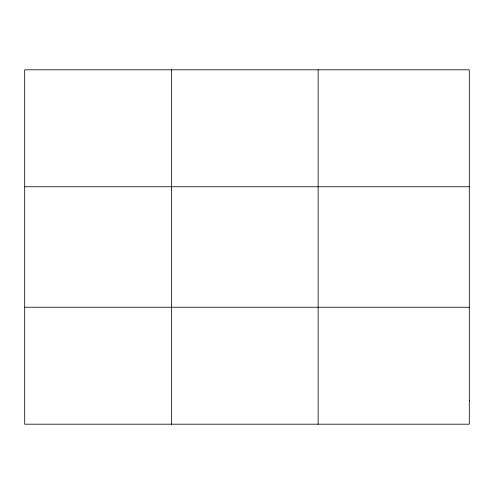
<?xml version="1.0" encoding="UTF-8"?>
<svg xmlns="http://www.w3.org/2000/svg" width="494" height="494" viewBox="0 0 494 494"><rect width="100%" height="100%" fill="white"/><g stroke="black" fill="none" stroke-linecap="round" stroke-linejoin="round"><path stroke-width="0.74" d="M171.418 424.192L171.418 69.808M318.136 424.192L318.136 69.808M24.7 186.757L469.3 186.757M24.7 307.243L469.3 307.243M469.3 400.801L469.3 424.192L24.7 424.192L24.7 69.808L469.3 69.808L469.3 400.801"/></g></svg>
